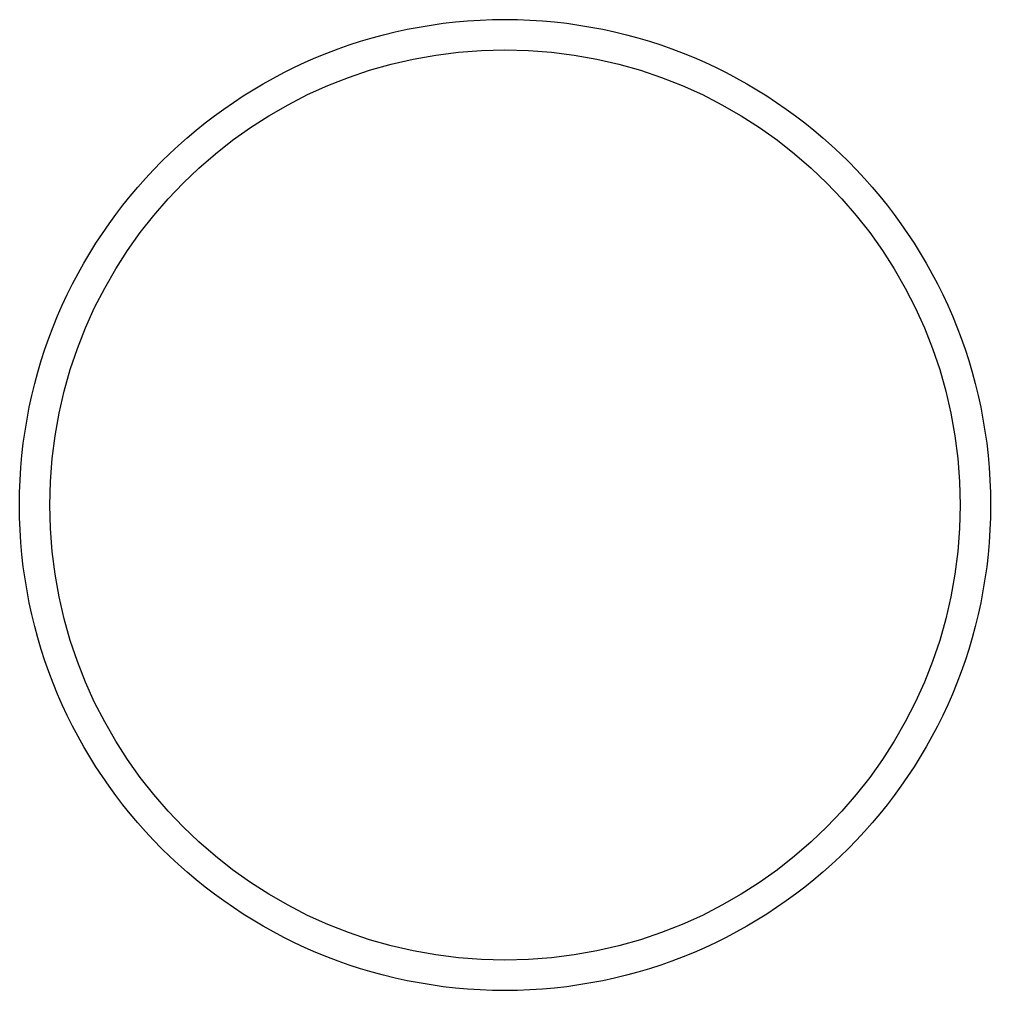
# Model space of a CAD drawing. Extents: x 212.6 to 276.6, y 207.3 to 271.3.
import ezdxf

# ---------------------------------------------------------------- set-up
doc = ezdxf.new("R2010")
doc.units = 0
doc.layers.add('ANA', color=220, linetype='CONTINUOUS')

msp = doc.modelspace()

# ---------------------------------------------------------------- linework, layer by layer
at = {"layer": 'ANA'}
for radius in [32, 30]:
    msp.add_circle((244.571, 239.34), radius, dxfattribs=at)

doc.saveas('drawing.dxf')
